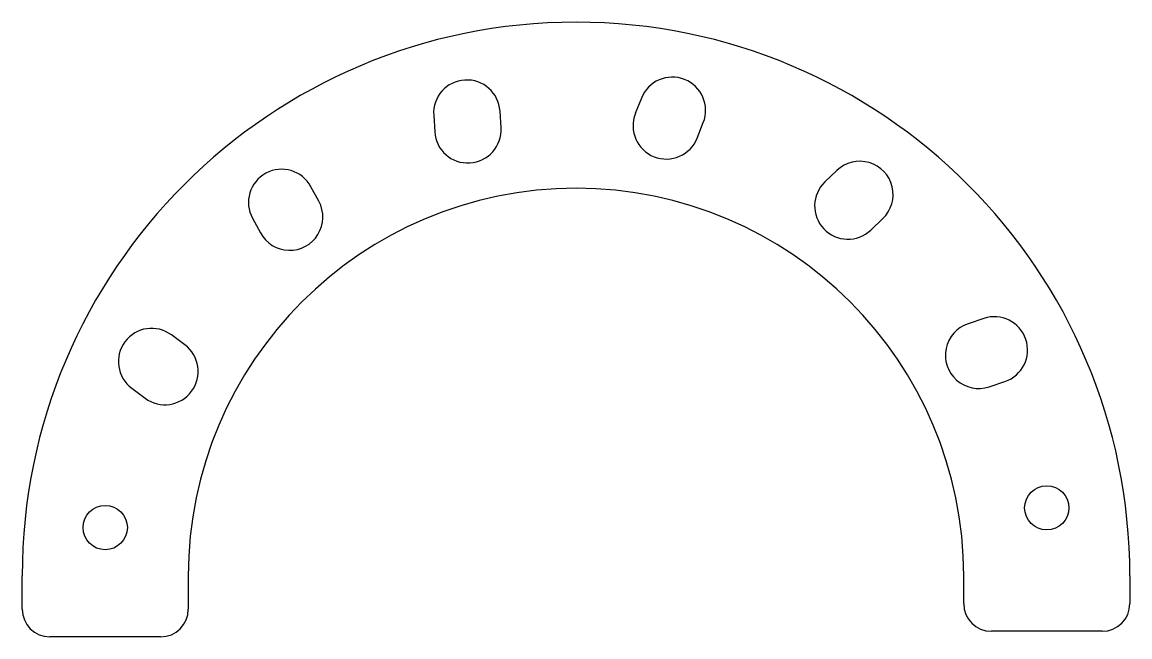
# Model space of a CAD drawing. Header units: millimetres. Extents: x 195 to 395, y 153 to 264.
import ezdxf

# ---------------------------------------------------------------- set-up
doc = ezdxf.new("R2010")
doc.units = ezdxf.units.MM
doc.layers.add('ARCO_INOX_2MM', color=7, linetype='Continuous')
doc.layers.add('Default', color=7, linetype='Continuous')

# ---------------------------------------------------------------- blocks, each defined once
blk = doc.blocks.new('SE')
at = {"layer": 'ARCO_INOX_2MM', "color": 7, "linetype": 'Continuous'}
for p, q in [((306.5, 249.8), (305.4, 247)), ((268.99, 246.72), (269.17, 243.73)), ((281.15, 244.45), (280.97, 247.44)), ((316.57, 242.6), (317.67, 245.39)), ((341.81, 236.75), (339.64, 234.68)), ((248.26, 231.17), (246.83, 233.81)), ((236.28, 228.1), (237.7, 225.47)), ((347.9, 225.98), (350.07, 228.05)), ((368.31, 210.02), (365.47, 209.06)), ((224.05, 205.26), (221.64, 207.05)), ((369.29, 197.69), (372.13, 198.64)), ((214.48, 197.42), (216.89, 195.63)), ((194.69, 157.52), (194.69, 163.52)), ((224.69, 163.52), (224.69, 157.52)), ((364.69, 158.52), (364.69, 163.52)), ((394.69, 163.52), (394.69, 158.52)), ((219.69, 152.52), (199.69, 152.52)), ((389.69, 153.52), (369.69, 153.52))]:
    blk.add_line(p, q, dxfattribs=at)
for centre in [(379.69, 175.82), (209.69, 172.25)]:
    blk.add_circle(centre, 4, dxfattribs=at)
for centre, radius, start, end in [((294.69, 163.52), 100, 0, 180), ((274.98, 247.08), 6, 3.444, 183.444), ((312.09, 247.59), 6, 338.4801, 158.4801), ((310.99, 244.8), 6, 158.4801, 338.4801), ((275.16, 244.09), 6, 183.444, 3.444), ((345.94, 232.4), 6, 313.5163, 133.5163), ((241.55, 230.96), 6, 28.4078, 208.4078), ((343.77, 230.33), 6, 133.5163, 313.5163), ((294.69, 163.52), 70, 0, 180), ((242.98, 228.32), 6, 208.4078, 28.4078), ((370.22, 204.33), 6, 288.5525, 108.5525), ((218.06, 202.23), 6, 53.3716, 233.3716), ((367.38, 203.38), 6, 108.5525, 288.5525), ((220.47, 200.44), 6, 233.3716, 53.3716), ((369.69, 158.52), 5, 180, 270), ((389.69, 158.52), 5, 270, 0), ((199.69, 157.52), 5, 180, 270), ((219.69, 157.52), 5, 270, 0)]:
    blk.add_arc(centre, radius, start, end, dxfattribs=at)

msp = doc.modelspace()

# ---------------------------------------------------------------- block references
at = {"layer": 'Default'}
msp.add_blockref('SE', (0, 0), dxfattribs=at)

doc.saveas('drawing.dxf')
